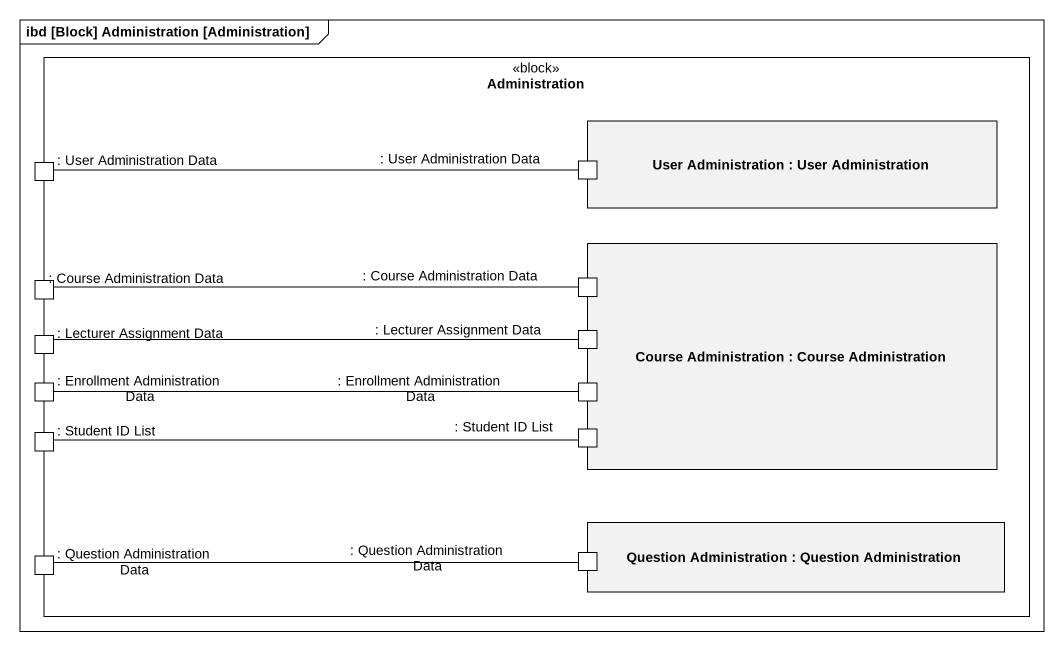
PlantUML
@startuml
mainframe ibd [Block] Administration [Administration]
rectangle Administration <<block>> {
  rectangle "User Administration : User Administration" as User_Administration {
    port ": User Administration Data" as User_Administration_Data_2
  }
  port ": User Administration Data" as User_Administration_Data
  rectangle "Course Administration : Course Administration" as Course_Administration {
    port ": Course Administration Data" as Course_Administration_Data_2
    port ": Lecturer Assignment Data" as Lecturer_Assignment_Data_2
    port ": Enrollment Administration Data" as Enrollment_Administration_2
    port ": Student ID List" as Student_ID_List_2
  }
  port ": Course Administration Data" as Course_Administration_Data
  port ": Lecturer Assignment Data" as Lecturer_Assignment_Data
  port ": Enrollment Administration Data" as Enrollment_Administration
  port ": Student ID List" as Student_ID_List
  rectangle "Question Administration : Question Administration" as Question_Administration {
    port ": Question Administration Data" as Question_Administration_Data_2
  }
  port ": Question Administration Data" as Question_Administration_Data
}
User_Administration_Data -right- User_Administration_Data_2
Course_Administration_Data -right- Course_Administration_Data_2
Lecturer_Assignment_Data -right- Lecturer_Assignment_Data_2
Enrollment_Administration -right- Enrollment_Administration_2
Student_ID_List -right- Student_ID_List_2
Question_Administration_Data -right- Question_Administration_Data_2
@enduml
